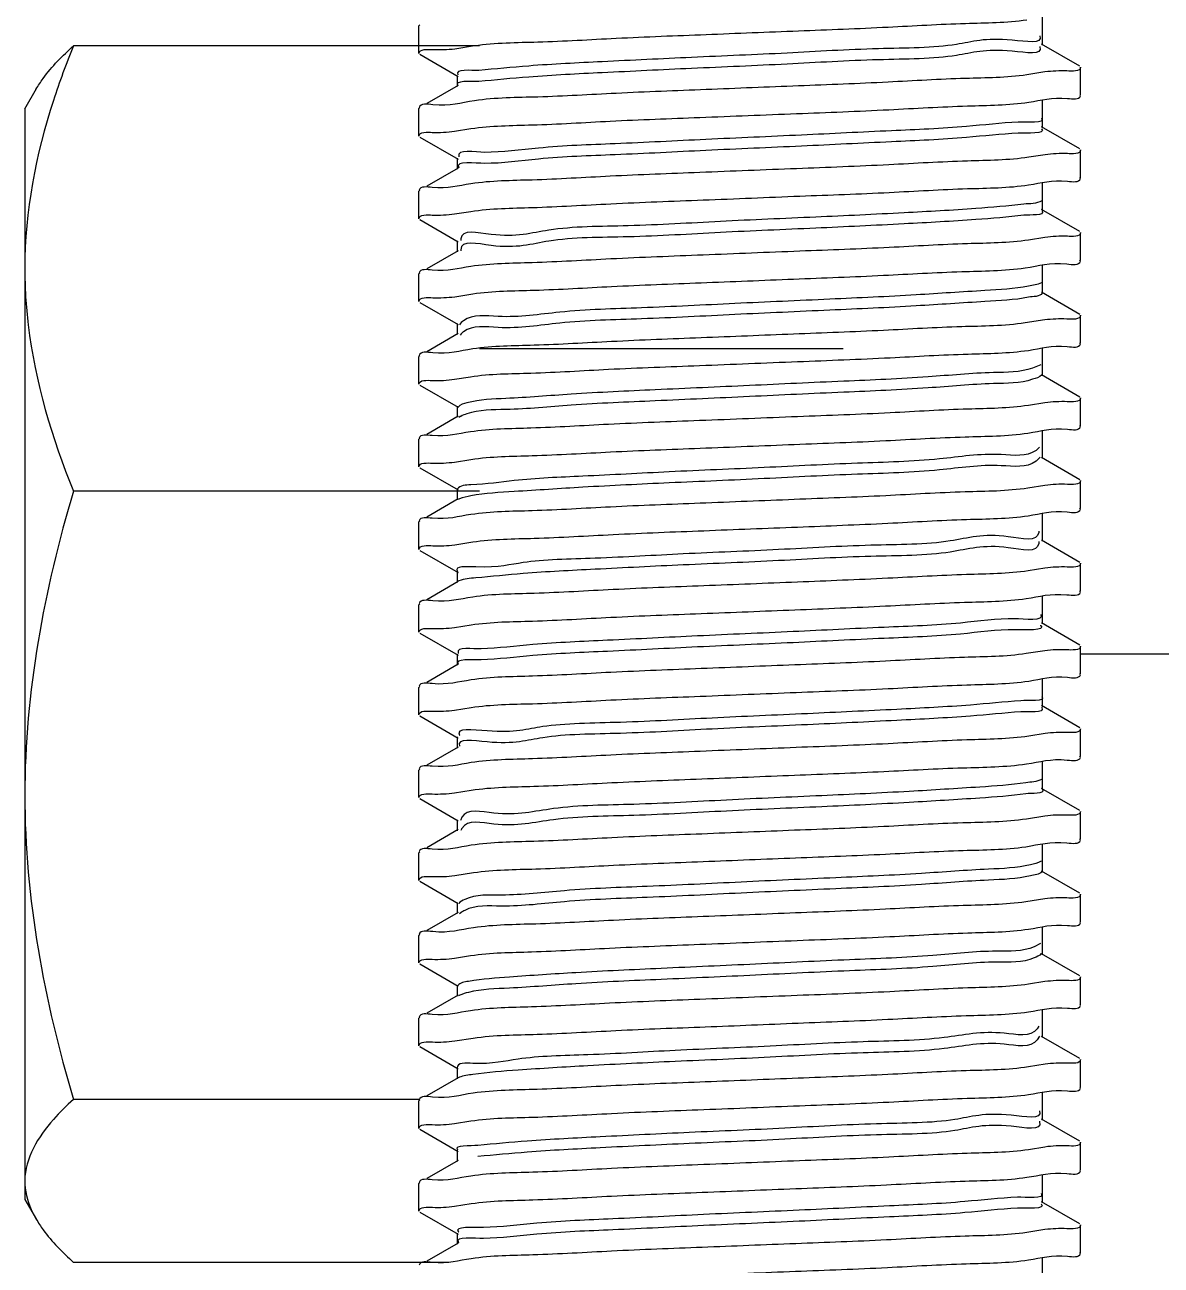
# Model space of a CAD drawing. Header units: millimetres. Extents: x -633009578 to 5705885, y -633235091 to 2571734.
# Drawn here: x 2463431.1 to 2463615.6, y 2001511.5 to 2001712.9 of the extents above; entities that cross this region are included whole.
import ezdxf

# ---------------------------------------------------------------- set-up
doc = ezdxf.new("R2010")
doc.units = ezdxf.units.MM
doc.header["$LTSCALE"] = 1000
doc.header["$MEASUREMENT"] = 0
doc.layers.get('0').update_dxf_attribs({"color": 9})
doc.layers.add('E-WIRE-系统', color=3, linetype='Continuous')

# ---------------------------------------------------------------- blocks, each defined once
blk = doc.blocks.new('G$CF4FACE3C')
at = {"layer": 'E-WIRE-系统'}
for p, q in [((-1473.23, 4737.16), (-1473.34, 4737.03)), ((-1381.85, 4734.2), (-1381.85, 4738.34)), ((-1473.34, 4732.98), (-1473.34, 4737.03)), ((-1464.48, 4734.1), (-1524.04, 4734.1)), ((-1468.1, 4733.66), (-1465.2, 4734.12)), ((-1382.24, 4734), (-1382.22, 4733.94)), ((-1376.36, 4731.09), (-1381.98, 4734.35)), ((-1473.23, 4732.85), (-1467.6, 4729.6)), ((-1381.48, 4730.26), (-1384.14, 4729.84)), ((-1376.24, 4726.91), (-1376.24, 4730.96)), ((-1467.6, 4728.28), (-1472.21, 4725.61)), ((-1467.73, 4729.75), (-1467.73, 4728.13)), ((-1531.19, 4724.86), (-1529.48, 4727.81)), ((-1381.85, 4722.06), (-1381.85, 4726.17)), ((-1376.36, 4726.78), (-1376.24, 4726.91)), ((-1531.19, 4724.86), (-1531.19, 4564.77)), ((-1473.23, 4725.02), (-1473.34, 4724.89)), ((-1473.34, 4720.85), (-1473.34, 4724.89)), ((-1473.23, 4720.71), (-1467.6, 4717.46)), ((-1468.11, 4721.56), (-1465.72, 4721.94)), ((-1376.36, 4718.96), (-1381.98, 4722.21)), ((-1467.73, 4717.61), (-1467.73, 4715.99)), ((-1381.47, 4718.11), (-1383.85, 4717.73)), ((-1376.24, 4714.78), (-1376.24, 4718.82)), ((-1467.6, 4716.14), (-1472.21, 4713.48)), ((-1381.85, 4709.92), (-1381.85, 4714.04)), ((-1376.36, 4714.64), (-1376.24, 4714.78)), ((-1473.23, 4712.89), (-1473.34, 4712.75)), ((-1473.34, 4708.71), (-1473.34, 4712.75)), ((-1468.11, 4709.42), (-1465.73, 4709.8)), ((-1376.36, 4706.82), (-1381.98, 4710.07)), ((-1473.23, 4708.58), (-1467.6, 4705.32)), ((-1376.24, 4702.64), (-1376.24, 4706.69)), ((-1467.73, 4705.47), (-1467.73, 4703.85)), ((-1381.48, 4705.97), (-1383.87, 4705.59)), ((-1467.6, 4704), (-1472.21, 4701.34)), ((-1467.2, 4704.15), (-1467.2, 4704.02)), ((-1376.36, 4702.51), (-1376.24, 4702.64)), ((-1473.23, 4700.75), (-1473.34, 4700.62)), ((-1381.85, 4697.79), (-1381.85, 4701.95)), ((-1473.34, 4696.57), (-1473.34, 4700.62)), ((-1468.1, 4697.27), (-1465.44, 4697.69)), ((-1376.36, 4694.68), (-1381.98, 4697.94)), ((-1473.23, 4696.44), (-1467.6, 4693.19)), ((-1381.49, 4693.87), (-1384.37, 4693.42)), ((-1376.24, 4690.5), (-1376.24, 4694.55)), ((-1467.6, 4691.87), (-1472.21, 4689.2)), ((-1467.73, 4693.34), (-1467.73, 4691.72)), ((-1467.16, 4691.82), (-1467.32, 4691.64)), ((-1467.11, 4691.86), (-1467.16, 4691.82)), ((-1381.85, 4685.65), (-1381.85, 4689.77)), ((-1376.36, 4690.37), (-1376.24, 4690.5)), ((-1473.23, 4688.61), (-1473.34, 4688.48)), ((-1473.34, 4684.43), (-1473.34, 4688.48)), ((-1411.11, 4689.63), (-1464.48, 4689.63)), ((-1382.09, 4687.28), (-1383.29, 4686.77)), ((-1473.23, 4684.3), (-1467.6, 4681.05)), ((-1468.11, 4685.15), (-1465.8, 4685.53)), ((-1376.36, 4682.54), (-1381.98, 4685.8)), ((-1467.73, 4681.2), (-1467.73, 4679.58)), ((-1381.48, 4681.7), (-1383.91, 4681.31)), ((-1376.24, 4678.37), (-1376.24, 4682.41)), ((-1467.6, 4679.73), (-1472.21, 4677.07)), ((-1467.29, 4679.68), (-1467.49, 4679.56)), ((-1467.22, 4679.71), (-1467.29, 4679.68)), ((-1381.85, 4673.51), (-1381.85, 4677.64)), ((-1376.36, 4678.23), (-1376.24, 4678.37)), ((-1473.23, 4676.48), (-1473.34, 4676.34)), ((-1473.34, 4672.3), (-1473.34, 4676.34)), ((-1382.26, 4675.21), (-1382.79, 4674.72)), ((-1468.11, 4673.01), (-1465.71, 4673.4)), ((-1382.17, 4673.71), (-1382.79, 4673.11)), ((-1376.36, 4670.41), (-1381.98, 4673.66)), ((-1473.23, 4672.17), (-1467.6, 4668.91)), ((-1376.24, 4666.23), (-1376.24, 4670.28)), ((-1464.48, 4668.74), (-1524.04, 4668.74)), ((-1467.73, 4669.06), (-1467.73, 4667.44)), ((-1381.48, 4669.57), (-1383.97, 4669.17)), ((-1467.6, 4667.59), (-1472.21, 4664.93)), ((-1467.39, 4667.61), (-1467.57, 4667.53)), ((-1376.36, 4666.1), (-1376.24, 4666.23)), ((-1473.23, 4664.34), (-1473.34, 4664.21)), ((-1381.85, 4661.37), (-1381.85, 4665.5)), ((-1473.34, 4660.16), (-1473.34, 4664.21)), ((-1382.39, 4662.84), (-1382.4, 4662.68)), ((-1468.1, 4660.86), (-1465.46, 4661.28)), ((-1382.39, 4661.34), (-1382.4, 4661.07)), ((-1376.36, 4658.27), (-1381.98, 4661.52)), ((-1473.23, 4660.03), (-1467.6, 4656.77)), ((-1381.48, 4657.43), (-1383.93, 4657.04)), ((-1376.24, 4654.09), (-1376.24, 4658.14)), ((-1467.6, 4655.46), (-1472.21, 4652.79)), ((-1467.73, 4656.92), (-1467.73, 4655.31)), ((-1467.47, 4655.58), (-1467.64, 4655.51)), ((-1381.85, 4649.24), (-1381.85, 4653.39)), ((-1376.36, 4653.96), (-1376.24, 4654.09)), ((-1473.23, 4652.2), (-1473.34, 4652.07)), ((-1473.34, 4648.02), (-1473.34, 4652.07)), ((-1473.23, 4647.89), (-1467.6, 4644.64)), ((-1468.11, 4648.73), (-1465.7, 4649.12)), ((-1376.36, 4646.13), (-1381.98, 4649.39)), ((-1467.73, 4644.79), (-1467.73, 4643.17)), ((-1381.48, 4645.31), (-1384.22, 4644.88)), ((-1376.24, 4641.96), (-1376.24, 4646)), ((-1357.75, 4644.82), (-1376.24, 4644.82)), ((-1467.6, 4643.32), (-1472.21, 4640.66)), ((-1381.85, 4637.1), (-1381.85, 4641.21)), ((-1376.36, 4641.82), (-1376.24, 4641.96)), ((-1473.23, 4640.07), (-1473.34, 4639.93)), ((-1473.34, 4635.89), (-1473.34, 4639.93)), ((-1468.11, 4636.6), (-1465.7, 4636.99)), ((-1376.36, 4634), (-1381.98, 4637.25)), ((-1473.23, 4635.75), (-1467.6, 4632.5)), ((-1376.24, 4629.82), (-1376.24, 4633.86)), ((-1467.73, 4632.65), (-1467.73, 4631.03)), ((-1381.47, 4633.15), (-1383.86, 4632.77)), ((-1467.6, 4631.18), (-1472.21, 4628.52)), ((-1376.36, 4629.69), (-1376.24, 4629.82)), ((-1473.23, 4627.93), (-1473.34, 4627.8)), ((-1381.85, 4624.96), (-1381.85, 4629.11)), ((-1473.34, 4623.75), (-1473.34, 4627.8)), ((-1468.11, 4624.46), (-1465.67, 4624.85)), ((-1376.36, 4621.86), (-1381.98, 4625.11)), ((-1473.23, 4623.62), (-1467.6, 4620.36)), ((-1381.48, 4621.04), (-1384.18, 4620.61)), ((-1376.24, 4617.68), (-1376.24, 4621.73)), ((-1467.6, 4619.05), (-1472.21, 4616.38)), ((-1467.73, 4620.51), (-1467.73, 4618.9)), ((-1467.12, 4619.1), (-1467.19, 4618.91)), ((-1467.1, 4619.15), (-1467.12, 4619.1)), ((-1381.85, 4612.83), (-1381.85, 4616.98)), ((-1376.36, 4617.55), (-1376.24, 4617.68)), ((-1473.23, 4615.79), (-1473.34, 4615.66)), ((-1473.34, 4611.61), (-1473.34, 4615.66)), ((-1473.23, 4611.48), (-1467.6, 4608.23)), ((-1468.1, 4612.3), (-1465.34, 4612.74)), ((-1376.36, 4609.72), (-1381.98, 4612.98)), ((-1467.73, 4608.38), (-1467.73, 4606.76)), ((-1381.49, 4608.9), (-1384.28, 4608.46)), ((-1376.24, 4605.54), (-1376.24, 4609.59)), ((-1467.6, 4606.91), (-1472.21, 4604.25)), ((-1467.22, 4606.84), (-1467.41, 4606.69)), ((-1467.16, 4606.88), (-1467.22, 4606.84)), ((-1381.85, 4600.69), (-1381.85, 4604.81)), ((-1376.36, 4605.41), (-1376.24, 4605.54)), ((-1473.23, 4603.65), (-1473.34, 4603.52)), ((-1473.34, 4599.48), (-1473.34, 4603.52)), ((-1382.14, 4602.36), (-1383.07, 4601.85)), ((-1468.11, 4600.19), (-1465.76, 4600.57)), ((-1376.36, 4597.59), (-1381.98, 4600.84)), ((-1473.23, 4599.34), (-1467.6, 4596.09)), ((-1376.24, 4593.41), (-1376.24, 4597.45)), ((-1467.73, 4596.24), (-1467.73, 4594.62)), ((-1381.48, 4596.74), (-1383.88, 4596.36)), ((-1467.6, 4594.77), (-1472.21, 4592.11)), ((-1467.34, 4594.75), (-1467.53, 4594.65)), ((-1376.36, 4593.28), (-1376.24, 4593.41)), ((-1473.23, 4591.52), (-1473.34, 4591.39)), ((-1381.85, 4588.55), (-1381.85, 4592.67)), ((-1473.34, 4587.34), (-1473.34, 4591.39)), ((-1382.36, 4590.21), (-1382.61, 4589.81)), ((-1468.1, 4588.03), (-1465.38, 4588.46)), ((-1382.3, 4588.72), (-1382.61, 4588.19)), ((-1376.36, 4585.45), (-1381.98, 4588.7)), ((-1473.23, 4587.21), (-1467.6, 4583.95)), ((-1381.47, 4584.61), (-1383.9, 4584.22)), ((-1376.24, 4581.27), (-1376.24, 4585.32)), ((-1467.6, 4582.63), (-1472.21, 4579.97)), ((-1467.73, 4584.1), (-1467.73, 4582.48)), ((-1467.42, 4582.7), (-1467.6, 4582.62)), ((-1381.85, 4576.42), (-1381.85, 4580.53)), ((-1376.36, 4581.14), (-1376.24, 4581.27)), ((-1473.3, 4579.46), (-1524.04, 4579.46)), ((-1473.23, 4579.38), (-1473.34, 4579.25)), ((-1473.34, 4575.2), (-1473.34, 4579.25)), ((-1473.23, 4575.07), (-1467.6, 4571.82)), ((-1468.11, 4575.91), (-1465.72, 4576.3)), ((-1382.3, 4576.24), (-1382.26, 4576.15)), ((-1376.36, 4573.31), (-1381.98, 4576.57)), ((-1467.73, 4571.97), (-1467.73, 4570.35)), ((-1381.48, 4572.47), (-1383.89, 4572.08)), ((-1376.24, 4569.13), (-1376.24, 4573.18)), ((-1467.6, 4570.5), (-1472.21, 4567.83)), ((-1381.85, 4564.28), (-1381.85, 4568.42)), ((-1376.36, 4569), (-1376.24, 4569.13)), ((-1473.23, 4567.24), (-1473.34, 4567.11)), ((-1473.34, 4563.07), (-1473.34, 4567.11)), ((-1531.19, 4564.77), (-1529.48, 4561.82)), ((-1468.11, 4563.77), (-1465.67, 4564.17)), ((-1376.36, 4561.18), (-1381.98, 4564.43)), ((-1473.23, 4562.93), (-1467.6, 4559.68)), ((-1376.24, 4557), (-1376.24, 4561.04)), ((-1467.73, 4559.83), (-1467.73, 4558.21)), ((-1381.48, 4560.35), (-1384.15, 4559.92)), ((-1467.6, 4558.36), (-1472.21, 4555.7)), ((-1376.36, 4556.86), (-1376.24, 4557)), ((-1468.96, 4555.53), (-1524.04, 4555.53)), ((-1381.85, 4552.14), (-1381.85, 4556.26))]:
    blk.add_line(p, q, dxfattribs=at)
for points, start_tangent, end_tangent in [([(-1465.2, 4734.12), (-1455.88, 4734.67), (-1444.4, 4735.21), (-1431.21, 4735.76), (-1417.64, 4736.3), (-1404.51, 4736.85), (-1393.14, 4737.39), (-1384.14, 4737.93)], (0.989293, 0.145942), (0.989268, 0.14611)), ([(-1382.22, 4735.56), (-1386.3, 4734.93), (-1394.48, 4734.29), (-1405.9, 4733.66), (-1419.33, 4733.03), (-1433.34, 4732.39), (-1446.45, 4731.76), (-1457.24, 4731.13), (-1464.57, 4730.49)], (0.376936, -0.926239), (-0.996784, -0.080134)), ([(-1473.34, 4732.98), (-1471.29, 4733.55)], (0, 1), (0.999114, -0.042074)), ([(-1471.29, 4733.55), (-1468.1, 4733.66)], (0.999114, -0.042074), (0.992819, 0.119624)), ([(-1382.22, 4733.94), (-1386.3, 4733.31), (-1394.48, 4732.68), (-1405.9, 4732.04), (-1419.33, 4731.41), (-1433.34, 4730.77), (-1446.45, 4730.14), (-1457.24, 4729.51), (-1464.57, 4728.87)], (0.376936, -0.926239), (-0.996784, -0.080134)), ([(-1464.57, 4730.49), (-1467.66, 4729.86), (-1467.64, 4729.83)], (-0.996784, -0.080134), (0.689182, -0.724588)), ([(-1384.14, 4729.84), (-1393.14, 4729.3), (-1404.51, 4728.76), (-1417.64, 4728.21), (-1431.21, 4727.67), (-1444.4, 4727.12), (-1455.88, 4726.58), (-1465.2, 4726.03)], (-0.989268, -0.14611), (-0.989293, -0.145942)), ([(-1378.25, 4730.4), (-1381.48, 4730.26)], (-0.999231, 0.039219), (-0.991836, -0.127516)), ([(-1376.24, 4730.96), (-1378.25, 4730.4)], (0, -1), (-0.999231, 0.039219)), ([(-1464.57, 4728.87), (-1467.66, 4728.24)], (-0.996784, -0.080134), (0.613324, -0.789832)), ([(-1383.85, 4725.82), (-1378.18, 4726.37), (-1376.27, 4726.75)], (0.989061, 0.147506), (0.30943, 0.950922)), ([(-1465.2, 4726.03), (-1471.29, 4725.45), (-1473.32, 4725.05)], (-0.989293, -0.145942), (-0.288778, -0.957396)), ([(-1465.72, 4721.94), (-1456.73, 4722.49), (-1445.27, 4723.04), (-1432.13, 4723.59), (-1417.93, 4724.15), (-1404.39, 4724.72), (-1392.86, 4725.27), (-1383.85, 4725.82)], (0.989081, 0.147375), (0.989061, 0.147506)), ([(-1385.39, 4722.89), (-1393, 4722.25), (-1404, 4721.62), (-1417.21, 4720.99), (-1431.24, 4720.35), (-1444.57, 4719.72), (-1455.8, 4719.08), (-1463.72, 4718.45)], (-0.998896, -0.046982), (-1, -0.000528)), ([(-1381.99, 4723.52), (-1385.39, 4722.89)], (0.62173, -0.783232), (-0.998896, -0.046982)), ([(-1473.34, 4720.85), (-1471.4, 4721.39)], (0, 1), (0.999361, -0.035745)), ([(-1471.4, 4721.39), (-1468.11, 4721.56)], (0.999361, -0.035745), (0.990706, 0.136024)), ([(-1385.39, 4721.27), (-1393, 4720.64), (-1404, 4720), (-1417.21, 4719.37), (-1431.24, 4718.73), (-1444.57, 4718.1), (-1455.8, 4717.47), (-1463.72, 4716.83)], (-0.998896, -0.046982), (-1, -0.000528)), ([(-1382.01, 4721.92), (-1381.99, 4721.9), (-1385.39, 4721.27)], (0.668666, -0.743563), (-0.998896, -0.046982)), ([(-1463.72, 4718.45), (-1467.48, 4717.82), (-1467.47, 4717.8)], (-1, -0.000528), (0.588197, -0.808718)), ([(-1463.72, 4716.83), (-1467.49, 4716.21)], (-1, -0.000528), (0.537365, -0.84335)), ([(-1383.85, 4717.73), (-1392.86, 4717.18), (-1404.39, 4716.63), (-1417.93, 4716.06), (-1432.13, 4715.5), (-1445.27, 4714.95), (-1456.73, 4714.4), (-1465.72, 4713.85)], (-0.989061, -0.147506), (-0.989081, -0.147375)), ([(-1378.18, 4718.27), (-1381.47, 4718.11)], (-0.999369, 0.035525), (-0.990645, -0.136462)), ([(-1376.24, 4718.82), (-1378.18, 4718.27)], (0, -1), (-0.999369, 0.035525)), ([(-1465.72, 4713.85), (-1471.4, 4713.3), (-1473.32, 4712.92)], (-0.989081, -0.147375), (-0.308532, -0.951214)), ([(-1465.73, 4709.8), (-1456.73, 4710.36), (-1445.19, 4710.91), (-1431.64, 4711.47), (-1417.45, 4712.04), (-1404.32, 4712.58), (-1392.85, 4713.13), (-1383.87, 4713.68)], (0.989067, 0.147467), (0.989077, 0.1474)), ([(-1383.87, 4713.68), (-1378.19, 4714.23), (-1376.27, 4714.61)], (0.989077, 0.1474), (0.308588, 0.951196)), ([(-1384.59, 4710.85), (-1391.6, 4710.21), (-1402.15, 4709.58), (-1415.12, 4708.95), (-1429.11, 4708.31), (-1442.65, 4707.68), (-1454.28, 4707.04), (-1462.77, 4706.41), (-1467.2, 4705.78), (-1467.19, 4705.53)], (-0.993213, -0.116306), (0.101876, -0.994797)), ([(-1381.95, 4711.34), (-1384.59, 4710.85)], (-0.841891, -0.539647), (-0.993213, -0.116306)), ([(-1381.89, 4709.89), (-1381.87, 4709.86), (-1384.59, 4709.23)], (0.6374, -0.770533), (-0.993213, -0.116306)), ([(-1473.34, 4708.71), (-1471.4, 4709.26)], (0, 1), (0.999369, -0.035509)), ([(-1471.4, 4709.26), (-1468.11, 4709.42)], (0.999369, -0.035509), (0.99065, 0.136429)), ([(-1384.59, 4709.23), (-1391.6, 4708.59), (-1402.15, 4707.96), (-1415.12, 4707.33), (-1429.11, 4706.69), (-1442.65, 4706.06), (-1454.28, 4705.43), (-1462.77, 4704.79), (-1467.2, 4704.16), (-1467.2, 4704.15)], (-0.993213, -0.116306), (-0.054965, -0.998488)), ([(-1378.19, 4706.14), (-1381.48, 4705.97)], (-0.999361, 0.035752), (-0.9907, -0.136063)), ([(-1376.24, 4706.69), (-1378.19, 4706.14)], (0, -1), (-0.999361, 0.035752)), ([(-1383.87, 4705.59), (-1392.85, 4705.04), (-1404.32, 4704.49), (-1417.45, 4703.95), (-1431.64, 4703.38), (-1445.19, 4702.81), (-1456.73, 4702.26), (-1465.73, 4701.71)], (-0.989077, -0.1474), (-0.989067, -0.147467)), ([(-1384.37, 4701.51), (-1378.29, 4702.08), (-1376.27, 4702.48)], (0.98929, 0.145964), (0.289962, 0.957038)), ([(-1465.73, 4701.71), (-1471.4, 4701.17), (-1473.32, 4700.78)], (-0.989067, -0.147467), (-0.309411, -0.950928)), ([(-1465.44, 4697.69), (-1456.44, 4698.23), (-1445.07, 4698.77), (-1431.94, 4699.32), (-1418.37, 4699.86), (-1405.18, 4700.41), (-1393.7, 4700.95), (-1384.37, 4701.51)], (0.989264, 0.146137), (0.98929, 0.145964)), ([(-1382.01, 4699.31), (-1383.89, 4698.81)], (-0.885107, -0.465387), (-0.981149, -0.193251)), ([(-1473.34, 4696.57), (-1471.33, 4697.13)], (0, 1), (0.999223, -0.039413)), ([(-1471.33, 4697.13), (-1468.1, 4697.27)], (0.999223, -0.039413), (0.99186, 0.127332)), ([(-1383.89, 4698.81), (-1390.28, 4698.17), (-1400.36, 4697.54), (-1413.04, 4696.9), (-1426.98, 4696.27), (-1440.68, 4695.64), (-1452.69, 4695), (-1461.72, 4694.37), (-1466.81, 4693.74), (-1467.4, 4693.13)], (-0.981149, -0.193251), (-0.520177, -0.854058)), ([(-1383.89, 4697.19), (-1390.28, 4696.55), (-1400.36, 4695.92), (-1413.04, 4695.29), (-1426.98, 4694.65), (-1440.68, 4694.02), (-1452.69, 4693.39), (-1461.72, 4692.75), (-1466.81, 4692.12), (-1467.11, 4691.86)], (-0.981149, -0.193251), (-0.722496, -0.691375)), ([(-1381.87, 4697.8), (-1383.89, 4697.19)], (-0.537223, -0.843441), (-0.981149, -0.193251)), ([(-1384.37, 4693.42), (-1393.7, 4692.86), (-1405.18, 4692.32), (-1418.37, 4691.77), (-1431.94, 4691.23), (-1445.07, 4690.68), (-1456.44, 4690.14), (-1465.44, 4689.6)], (-0.98929, -0.145964), (-0.989264, -0.146137)), ([(-1378.29, 4693.99), (-1381.49, 4693.87)], (-0.999126, 0.041796), (-0.992768, -0.120045)), ([(-1376.24, 4694.55), (-1378.29, 4693.99)], (0, -1), (-0.999126, 0.041796)), ([(-1383.91, 4689.4), (-1378.2, 4689.95), (-1376.27, 4690.34)], (0.989167, 0.146797), (0.306252, 0.951951)), ([(-1465.44, 4689.6), (-1471.33, 4689.04), (-1473.32, 4688.64)], (-0.989264, -0.146137), (-0.296539, -0.955021)), ([(-1465.8, 4685.53), (-1456.91, 4686.07), (-1445.53, 4686.62), (-1432.17, 4687.17), (-1417.77, 4687.75), (-1404.19, 4688.32), (-1392.76, 4688.86), (-1383.91, 4689.4)], (0.989077, 0.147397), (0.989167, 0.146797)), ([(-1383.29, 4686.77), (-1389.05, 4686.13), (-1398.63, 4685.5), (-1411, 4684.86), (-1424.84, 4684.23), (-1438.67, 4683.6), (-1451.02, 4682.96), (-1460.58, 4682.33), (-1466.32, 4681.7), (-1467.61, 4681.08)], (-0.947906, -0.31855), (-0.683263, -0.730172)), ([(-1473.34, 4684.43), (-1471.42, 4684.98)], (0, 1), (0.999406, -0.03447)), ([(-1471.42, 4684.98), (-1468.11, 4685.15)], (0.999406, -0.03447), (0.990336, 0.138692)), ([(-1383.29, 4685.15), (-1389.05, 4684.51), (-1398.63, 4683.88), (-1411, 4683.25), (-1424.84, 4682.61), (-1438.67, 4681.98), (-1451.02, 4681.34), (-1460.58, 4680.71), (-1466.32, 4680.08), (-1467.22, 4679.71)], (-0.947906, -0.31855), (-0.89672, -0.442598)), ([(-1381.97, 4685.76), (-1383.29, 4685.15)], (-0.685134, -0.728417), (-0.947906, -0.31855)), ([(-1383.91, 4681.31), (-1392.76, 4680.77), (-1404.19, 4680.22), (-1417.77, 4679.66), (-1432.17, 4679.08), (-1445.53, 4678.53), (-1456.91, 4677.98), (-1465.8, 4677.43)], (-0.989167, -0.146797), (-0.989077, -0.147397)), ([(-1378.2, 4681.86), (-1381.48, 4681.7)], (-0.999337, 0.036399), (-0.990873, -0.1348)), ([(-1376.24, 4682.41), (-1378.2, 4681.86)], (0, -1), (-0.999337, 0.036399)), ([(-1465.8, 4677.43), (-1471.42, 4676.89), (-1473.32, 4676.51)], (-0.989077, -0.147397), (-0.312861, -0.949799)), ([(-1465.71, 4673.4), (-1456.73, 4673.95), (-1445.24, 4674.49), (-1432.09, 4675.04), (-1418.27, 4675.59), (-1404.85, 4676.15), (-1393.21, 4676.7), (-1383.97, 4677.26)], (0.989102, 0.147231), (0.989074, 0.147422)), ([(-1383.97, 4677.26), (-1378.19, 4677.82), (-1376.27, 4678.2)], (0.989074, 0.147422), (0.308635, 0.951181)), ([(-1382.79, 4674.72), (-1387.91, 4674.09), (-1396.97, 4673.46), (-1408.99, 4672.82), (-1422.7, 4672.19), (-1436.63, 4671.56), (-1449.3, 4670.92), (-1459.35, 4670.29), (-1465.72, 4669.66), (-1467.71, 4669.05)], (-0.80574, -0.59227), (-0.560983, -0.827827)), ([(-1473.34, 4672.3), (-1471.4, 4672.85)], (0, 1), (0.999364, -0.035653)), ([(-1471.4, 4672.85), (-1468.11, 4673.01)], (0.999364, -0.035653), (0.990729, 0.13585)), ([(-1382.79, 4673.11), (-1387.91, 4672.47), (-1396.97, 4671.84), (-1408.99, 4671.21), (-1422.7, 4670.57), (-1436.63, 4669.94), (-1449.3, 4669.3), (-1459.35, 4668.67), (-1465.72, 4668.04), (-1467.39, 4667.61)], (-0.80574, -0.59227), (-0.934395, -0.356238)), ([(-1378.19, 4669.73), (-1381.48, 4669.57)], (-0.999346, 0.036156), (-0.99109, -0.13319)), ([(-1376.24, 4670.28), (-1378.19, 4669.73)], (0, -1), (-0.999346, 0.036156)), ([(-1383.97, 4669.17), (-1393.21, 4668.61), (-1404.85, 4668.06), (-1418.27, 4667.5), (-1432.09, 4666.95), (-1445.24, 4666.4), (-1456.73, 4665.85), (-1465.71, 4665.3)], (-0.989074, -0.147422), (-0.989102, -0.147231)), ([(-1383.93, 4665.13), (-1378.21, 4665.68), (-1376.27, 4666.07)], (0.98908, 0.147378), (0.305407, 0.952222)), ([(-1465.71, 4665.3), (-1471.4, 4664.75), (-1473.32, 4664.37)], (-0.989102, -0.147231), (-0.309092, -0.951032)), ([(-1465.46, 4661.28), (-1456.43, 4661.82), (-1444.86, 4662.37), (-1431.55, 4662.93), (-1417.81, 4663.47), (-1404.53, 4664.03), (-1392.98, 4664.58), (-1383.93, 4665.13)], (0.989212, 0.146489), (0.98908, 0.147378)), ([(-1382.4, 4662.68), (-1386.86, 4662.05), (-1395.37, 4661.42), (-1407.02, 4660.78), (-1420.56, 4660.15), (-1434.56, 4659.52), (-1447.51, 4658.88), (-1458.04, 4658.25), (-1465.02, 4657.61), (-1467.72, 4656.98), (-1467.7, 4656.95)], (-0.106624, -0.994299), (0.626642, -0.779307)), ([(-1473.34, 4660.16), (-1471.33, 4660.72)], (0, 1), (0.999213, -0.039672)), ([(-1471.33, 4660.72), (-1468.1, 4660.86)], (0.999213, -0.039672), (0.991837, 0.127516)), ([(-1382.4, 4661.07), (-1386.86, 4660.43), (-1395.37, 4659.8), (-1407.02, 4659.16), (-1420.56, 4658.53), (-1434.56, 4657.9), (-1447.51, 4657.26), (-1458.04, 4656.63), (-1465.02, 4656), (-1467.47, 4655.58)], (-0.106624, -0.994299), (-0.941089, -0.338159)), ([(-1383.93, 4657.04), (-1392.98, 4656.48), (-1404.53, 4655.94), (-1417.81, 4655.38), (-1431.55, 4654.83), (-1444.86, 4654.28), (-1456.43, 4653.73), (-1465.46, 4653.19)], (-0.98908, -0.147378), (-0.989212, -0.146489)), ([(-1378.21, 4657.59), (-1381.48, 4657.43)], (-0.999327, 0.036695), (-0.990977, -0.134035)), ([(-1376.24, 4658.14), (-1378.21, 4657.59)], (0, -1), (-0.999327, 0.036695)), ([(-1384.22, 4652.97), (-1378.27, 4653.53), (-1376.27, 4653.93)], (0.98926, 0.146164), (0.292315, 0.956322)), ([(-1465.46, 4653.19), (-1471.33, 4652.63), (-1473.32, 4652.23)], (-0.989212, -0.146489), (-0.295166, -0.955446)), ([(-1465.7, 4649.12), (-1456.68, 4649.67), (-1445.18, 4650.22), (-1431.91, 4650.77), (-1418.19, 4651.32), (-1404.87, 4651.88), (-1393.31, 4652.42), (-1384.22, 4652.97)], (0.989079, 0.147383), (0.98926, 0.146164)), ([(-1385.9, 4650.01), (-1393.85, 4649.38), (-1405.09, 4648.74), (-1418.44, 4648.11), (-1432.46, 4647.48), (-1445.66, 4646.84), (-1456.64, 4646.21), (-1464.22, 4645.57)], (-0.999993, 0.003618), (-0.998742, -0.050136)), ([(-1382.1, 4650.63), (-1385.9, 4650.01)], (0.527191, -0.849747), (-0.999993, 0.003618)), ([(-1473.34, 4648.02), (-1471.39, 4648.57)], (0, 1), (0.999349, -0.036074)), ([(-1471.39, 4648.57), (-1468.11, 4648.73)], (0.999349, -0.036074), (0.990801, 0.135325)), ([(-1385.9, 4648.39), (-1393.85, 4647.76), (-1405.09, 4647.12), (-1418.44, 4646.49), (-1432.46, 4645.86), (-1445.66, 4645.22), (-1456.64, 4644.59), (-1464.22, 4643.96)], (-0.999993, 0.003618), (-0.998742, -0.050136)), ([(-1382.12, 4649.04), (-1382.11, 4649.03), (-1385.9, 4648.39)], (0.578686, -0.81555), (-0.999993, 0.003618)), ([(-1464.22, 4645.57), (-1467.6, 4644.94), (-1467.59, 4644.92)], (-0.998742, -0.050136), (0.672217, -0.740354)), ([(-1464.22, 4643.96), (-1467.6, 4643.32)], (-0.998742, -0.050136), (0.624895, -0.780709)), ([(-1384.22, 4644.88), (-1393.31, 4644.33), (-1404.87, 4643.78), (-1418.19, 4643.23), (-1431.91, 4642.68), (-1445.18, 4642.13), (-1456.68, 4641.58), (-1465.7, 4641.03)], (-0.98926, -0.146164), (-0.989079, -0.147383)), ([(-1378.27, 4645.44), (-1381.48, 4645.31)], (-0.999172, 0.040692), (-0.992216, -0.124528)), ([(-1376.24, 4646), (-1378.27, 4645.44)], (0, -1), (-0.999172, 0.040692)), ([(-1465.7, 4641.03), (-1471.39, 4640.48), (-1473.32, 4640.1)], (-0.989079, -0.147383), (-0.307422, -0.951573)), ([(-1465.7, 4636.99), (-1456.69, 4637.54), (-1445.21, 4638.08), (-1432.1, 4638.63), (-1418.01, 4639.19), (-1404.49, 4639.75), (-1392.93, 4640.3), (-1383.86, 4640.86)], (0.989081, 0.147372), (0.989042, 0.147638)), ([(-1383.86, 4640.86), (-1378.18, 4641.41), (-1376.27, 4641.79)], (0.989042, 0.147638), (0.310088, 0.950708)), ([(-1385.04, 4637.97), (-1392.4, 4637.34), (-1403.21, 4636.7), (-1416.33, 4636.07), (-1430.34, 4635.43), (-1443.77, 4634.8), (-1455.17, 4634.17), (-1463.33, 4633.53), (-1467.38, 4632.9), (-1467.35, 4632.85)], (-0.997008, -0.077294), (0.457873, -0.889018)), ([(-1381.93, 4638.61), (-1385.04, 4637.97)], (0.620246, -0.784407), (-0.997008, -0.077294)), ([(-1381.95, 4637.01), (-1381.93, 4636.98), (-1385.04, 4636.35)], (0.689145, -0.724623), (-0.997008, -0.077294)), ([(-1473.34, 4635.89), (-1471.39, 4636.44)], (0, 1), (0.999351, -0.03602)), ([(-1471.39, 4636.44), (-1468.11, 4636.6)], (0.999351, -0.03602), (0.990786, 0.135438)), ([(-1385.04, 4636.35), (-1392.4, 4635.72), (-1403.21, 4635.08), (-1416.33, 4634.45), (-1430.34, 4633.82), (-1443.77, 4633.18), (-1455.17, 4632.55), (-1463.33, 4631.92), (-1467.38, 4631.28)], (-0.997008, -0.077294), (0.400134, -0.916457)), ([(-1378.18, 4633.32), (-1381.47, 4633.15)], (-0.999373, 0.035411), (-0.990661, -0.136345)), ([(-1376.24, 4633.86), (-1378.18, 4633.32)], (0, -1), (-0.999373, 0.035411)), ([(-1383.86, 4632.77), (-1392.93, 4632.21), (-1404.49, 4631.66), (-1418.01, 4631.1), (-1432.1, 4630.54), (-1445.21, 4629.99), (-1456.69, 4629.45), (-1465.7, 4628.89)], (-0.989042, -0.147638), (-0.989081, -0.147372)), ([(-1384.18, 4628.7), (-1378.21, 4629.27), (-1376.27, 4629.66)], (0.989211, 0.146498), (0.303223, 0.952919)), ([(-1465.7, 4628.89), (-1471.39, 4628.35), (-1473.32, 4627.96)], (-0.989081, -0.147372), (-0.307604, -0.951515)), ([(-1465.67, 4624.85), (-1456.51, 4625.41), (-1445.03, 4625.95), (-1431.84, 4626.5), (-1418.24, 4627.05), (-1405.12, 4627.59), (-1393.55, 4628.13), (-1384.18, 4628.7)], (0.98912, 0.147109), (0.989211, 0.146498)), ([(-1381.97, 4626.42), (-1384.28, 4625.93)], (-0.881143, -0.47285), (-0.989294, -0.145933)), ([(-1473.34, 4623.75), (-1471.42, 4624.29)], (0, 1), (0.999392, -0.034866)), ([(-1471.42, 4624.29), (-1468.11, 4624.46)], (0.999392, -0.034866), (0.990841, 0.135033)), ([(-1384.28, 4625.93), (-1391.04, 4625.3), (-1401.39, 4624.66), (-1414.24, 4624.03), (-1428.21, 4623.39), (-1441.82, 4622.76), (-1453.62, 4622.13), (-1462.34, 4621.49), (-1467.05, 4620.86), (-1467.23, 4620.39)], (-0.989294, -0.145933), (-0.229174, -0.973386)), ([(-1384.28, 4624.31), (-1391.04, 4623.68), (-1401.39, 4623.04), (-1414.24, 4622.41), (-1428.21, 4621.78), (-1441.82, 4621.14), (-1453.62, 4620.51), (-1462.34, 4619.87), (-1467.05, 4619.24), (-1467.1, 4619.15)], (-0.989294, -0.145933), (-0.422944, -0.906156)), ([(-1381.86, 4624.96), (-1381.85, 4624.94), (-1384.28, 4624.31)], (0.383799, -0.923417), (-0.989294, -0.145933)), ([(-1384.18, 4620.61), (-1393.55, 4620.04), (-1405.12, 4619.5), (-1418.24, 4618.95), (-1431.84, 4618.41), (-1445.03, 4617.86), (-1456.51, 4617.32), (-1465.67, 4616.76)], (-0.989211, -0.146498), (-0.98912, -0.147109)), ([(-1378.21, 4621.18), (-1381.48, 4621.04)], (-0.999272, 0.038147), (-0.991933, -0.126764)), ([(-1376.24, 4621.73), (-1378.21, 4621.18)], (0, -1), (-0.999272, 0.038147)), ([(-1384.28, 4616.55), (-1378.27, 4617.12), (-1376.27, 4617.52)], (0.989285, 0.145998), (0.292739, 0.956192)), ([(-1465.67, 4616.76), (-1471.42, 4616.2), (-1473.32, 4615.82)], (-0.98912, -0.147109), (-0.313468, -0.949599)), ([(-1465.34, 4612.74), (-1456.21, 4613.29), (-1444.8, 4613.83), (-1431.64, 4614.37), (-1418.07, 4614.92), (-1404.9, 4615.46), (-1393.47, 4616), (-1384.28, 4616.55)], (0.98928, 0.146029), (0.989285, 0.145998)), ([(-1383.62, 4613.89), (-1389.76, 4613.25), (-1399.62, 4612.62), (-1412.18, 4611.99), (-1426.08, 4611.35), (-1439.84, 4610.72), (-1452, 4610.09), (-1461.25, 4609.45), (-1466.62, 4608.82), (-1467.51, 4608.2)], (-0.97161, -0.23659), (-0.62132, -0.783557)), ([(-1382.04, 4614.4), (-1383.62, 4613.89)], (-0.87188, -0.48972), (-0.97161, -0.23659)), ([(-1473.34, 4611.61), (-1471.32, 4612.17)], (0, 1), (0.999176, -0.040599)), ([(-1471.32, 4612.17), (-1468.1, 4612.3)], (0.999176, -0.040599), (0.992281, 0.124009)), ([(-1383.62, 4612.27), (-1389.76, 4611.64), (-1399.62, 4611), (-1412.18, 4610.37), (-1426.08, 4609.74), (-1439.84, 4609.1), (-1452, 4608.47), (-1461.25, 4607.83), (-1466.62, 4607.2), (-1467.16, 4606.88)], (-0.97161, -0.23659), (-0.826216, -0.563353)), ([(-1381.9, 4612.88), (-1383.62, 4612.27)], (-0.667703, -0.744428), (-0.97161, -0.23659)), ([(-1384.28, 4608.46), (-1393.47, 4607.91), (-1404.9, 4607.37), (-1418.07, 4606.82), (-1431.64, 4606.28), (-1444.8, 4605.74), (-1456.21, 4605.2), (-1465.34, 4604.65)], (-0.989285, -0.145998), (-0.98928, -0.146029)), ([(-1378.27, 4609.03), (-1381.49, 4608.9)], (-0.999166, 0.040823), (-0.992411, -0.122966)), ([(-1376.24, 4609.59), (-1378.27, 4609.03)], (0, -1), (-0.999166, 0.040823)), ([(-1465.34, 4604.65), (-1471.32, 4604.08), (-1473.32, 4603.68)], (-0.98928, -0.146029), (-0.293013, -0.956108)), ([(-1465.76, 4600.57), (-1456.82, 4601.12), (-1445.4, 4601.66), (-1432.15, 4602.22), (-1417.83, 4602.79), (-1404.26, 4603.35), (-1392.79, 4603.9), (-1383.88, 4604.45)], (0.989079, 0.147386), (0.989121, 0.147104)), ([(-1383.88, 4604.45), (-1378.19, 4605), (-1376.27, 4605.38)], (0.989121, 0.147104), (0.307519, 0.951542)), ([(-1383.07, 4601.85), (-1388.56, 4601.21), (-1397.92, 4600.58), (-1410.15, 4599.95), (-1423.94, 4599.31), (-1437.81, 4598.68), (-1450.31, 4598.05), (-1460.07, 4597.41), (-1466.08, 4596.78), (-1467.66, 4596.17)], (-0.91394, -0.405849), (-0.684829, -0.728703)), ([(-1382.03, 4600.85), (-1383.07, 4600.23)], (-0.650655, -0.759374), (-0.91394, -0.405849)), ([(-1473.34, 4599.48), (-1471.41, 4600.02)], (0, 1), (0.999384, -0.035099)), ([(-1471.41, 4600.02), (-1468.11, 4600.19)], (0.999384, -0.035099), (0.990517, 0.137388)), ([(-1383.07, 4600.23), (-1388.56, 4599.6), (-1397.92, 4598.96), (-1410.15, 4598.33), (-1423.94, 4597.69), (-1437.81, 4597.06), (-1450.31, 4596.43), (-1460.07, 4595.79), (-1466.08, 4595.16), (-1467.34, 4594.75)], (-0.91394, -0.405849), (-0.91365, -0.406503)), ([(-1378.19, 4596.9), (-1381.48, 4596.74)], (-0.999351, 0.03603), (-0.990762, -0.135611)), ([(-1376.24, 4597.45), (-1378.19, 4596.9)], (0, -1), (-0.999351, 0.03603)), ([(-1383.88, 4596.36), (-1392.79, 4595.81), (-1404.26, 4595.26), (-1417.83, 4594.7), (-1432.15, 4594.13), (-1445.4, 4593.57), (-1456.82, 4593.03), (-1465.76, 4592.48)], (-0.989121, -0.147104), (-0.989079, -0.147386)), ([(-1383.9, 4592.31), (-1378.16, 4592.86), (-1376.27, 4593.25)], (0.989107, 0.1472), (0.314602, 0.949224)), ([(-1465.76, 4592.48), (-1471.41, 4591.93), (-1473.32, 4591.55)], (-0.989079, -0.147386), (-0.310723, -0.950501)), ([(-1465.38, 4588.46), (-1456.01, 4589.02), (-1444.45, 4589.57), (-1431.33, 4590.11), (-1417.72, 4590.66), (-1404.52, 4591.21), (-1393.05, 4591.75), (-1383.9, 4592.31)], (0.989221, 0.146428), (0.989107, 0.1472)), ([(-1382.61, 4589.81), (-1387.46, 4589.17), (-1396.28, 4588.54), (-1408.15, 4587.91), (-1421.8, 4587.27), (-1435.76, 4586.64), (-1448.55, 4586), (-1458.81, 4585.37), (-1465.44, 4584.74), (-1467.73, 4584.1)], (-0.617202, -0.786805), (0.012808, -0.999918)), ([(-1473.34, 4587.34), (-1471.36, 4587.89)], (0, 1), (0.999253, -0.038633)), ([(-1471.36, 4587.89), (-1468.1, 4588.03)], (0.999253, -0.038633), (0.992046, 0.125874)), ([(-1382.61, 4588.19), (-1387.46, 4587.56), (-1396.28, 4586.92), (-1408.15, 4586.29), (-1421.8, 4585.65), (-1435.76, 4585.02), (-1448.55, 4584.39), (-1458.81, 4583.75), (-1465.44, 4583.12), (-1467.42, 4582.7)], (-0.617202, -0.786805), (-0.941519, -0.33696)), ([(-1383.9, 4584.22), (-1393.05, 4583.66), (-1404.52, 4583.11), (-1417.72, 4582.56), (-1431.33, 4582.02), (-1444.45, 4581.48), (-1456.01, 4580.93), (-1465.38, 4580.37)], (-0.989107, -0.1472), (-0.989221, -0.146428)), ([(-1378.16, 4584.77), (-1381.47, 4584.61)], (-0.999402, 0.034565), (-0.990751, -0.135693)), ([(-1376.24, 4585.32), (-1378.16, 4584.77)], (0, -1), (-0.999402, 0.034565)), ([(-1383.89, 4580.17), (-1378.19, 4580.72), (-1376.27, 4581.11)], (0.989078, 0.147396), (0.307576, 0.951523)), ([(-1465.38, 4580.37), (-1471.36, 4579.8), (-1473.32, 4579.41)], (-0.989221, -0.146428), (-0.301346, -0.953515)), ([(-1465.72, 4576.3), (-1456.65, 4576.85), (-1445.07, 4577.4), (-1431.56, 4577.97), (-1417.48, 4578.53), (-1404.38, 4579.07), (-1392.89, 4579.62), (-1383.89, 4580.17)], (0.989049, 0.147588), (0.989078, 0.147396)), ([(-1382.26, 4577.77), (-1386.45, 4577.13), (-1394.72, 4576.5), (-1406.2, 4575.87), (-1419.66, 4575.23), (-1433.68, 4574.6), (-1446.74, 4573.96), (-1457.46, 4573.33), (-1464.7, 4572.7)], (0.273996, -0.961731), (-0.995872, -0.090767)), ([(-1382.27, 4577.79), (-1382.26, 4577.77)], (0.301127, -0.953584), (0.273996, -0.961731)), ([(-1473.34, 4575.2), (-1471.4, 4575.75)], (0, 1), (0.999373, -0.035395)), ([(-1471.4, 4575.75), (-1468.11, 4575.91)], (0.999373, -0.035395), (0.990678, 0.136221)), ([(-1382.26, 4576.15), (-1386.45, 4575.51), (-1394.72, 4574.88), (-1406.2, 4574.25), (-1419.66, 4573.61), (-1433.68, 4572.98), (-1446.74, 4572.35), (-1457.46, 4571.71), (-1464.7, 4571.08)], (0.273996, -0.961731), (-0.995872, -0.090767)), ([(-1464.7, 4572.7), (-1467.68, 4572.06), (-1467.66, 4572.04)], (-0.995872, -0.090767), (0.68537, -0.728195)), ([(-1383.89, 4572.08), (-1392.89, 4571.53), (-1404.38, 4570.98), (-1417.48, 4570.44), (-1431.56, 4569.88), (-1445.07, 4569.31), (-1456.65, 4568.76), (-1465.72, 4568.21)], (-0.989078, -0.147396), (-0.989049, -0.147588)), ([(-1378.19, 4572.63), (-1381.48, 4572.47)], (-0.99935, 0.036052), (-0.990788, -0.135426)), ([(-1376.24, 4573.18), (-1378.19, 4572.63)], (0, -1), (-0.99935, 0.036052)), ([(-1465.72, 4568.21), (-1471.4, 4567.66), (-1473.32, 4567.27)], (-0.989049, -0.147588), (-0.310128, -0.950695)), ([(-1465.67, 4564.17), (-1456.62, 4564.72), (-1445.07, 4565.27), (-1431.79, 4565.82), (-1418.06, 4566.37), (-1404.75, 4566.92), (-1393.19, 4567.47), (-1384.15, 4568.02)], (0.989082, 0.147363), (0.989232, 0.146356)), ([(-1384.15, 4568.02), (-1378.26, 4568.58), (-1376.27, 4568.97)], (0.989232, 0.146356), (0.29489, 0.955531)), ([(-1385.53, 4565.09), (-1393.23, 4564.46), (-1404.29, 4563.82), (-1417.55, 4563.19), (-1431.57, 4562.56), (-1444.87, 4561.92), (-1456.03, 4561.29), (-1463.86, 4560.66)], (-0.999404, -0.034515), (-0.99988, -0.015471)), ([(-1382.02, 4565.72), (-1385.53, 4565.09)], (0.605305, -0.795993), (-0.999404, -0.034515)), ([(-1382.03, 4564.12), (-1382.02, 4564.11), (-1385.53, 4563.47)], (0.652023, -0.7582), (-0.999404, -0.034515)), ([(-1473.34, 4563.07), (-1471.38, 4563.62)], (0, 1), (0.999333, -0.036521)), ([(-1471.38, 4563.62), (-1468.11, 4563.77)], (0.999333, -0.036521), (0.990933, 0.134359)), ([(-1385.53, 4563.47), (-1393.23, 4562.84), (-1404.29, 4562.21), (-1417.55, 4561.57), (-1431.57, 4560.94), (-1444.87, 4560.31), (-1456.03, 4559.67), (-1463.86, 4559.04)], (-0.999404, -0.034515), (-0.99988, -0.015471)), ([(-1463.86, 4560.66), (-1467.52, 4560.02), (-1467.51, 4560.01)], (-0.99988, -0.015471), (0.619393, -0.785081)), ([(-1378.26, 4560.48), (-1381.48, 4560.35)], (-0.999206, 0.039848), (-0.991926, -0.126821)), ([(-1376.24, 4561.04), (-1378.26, 4560.48)], (0, -1), (-0.999206, 0.039848)), ([(-1463.86, 4559.04), (-1467.53, 4558.41)], (-0.99988, -0.015471), (0.57079, -0.821096)), ([(-1384.15, 4559.92), (-1393.19, 4559.38), (-1404.75, 4558.83), (-1418.06, 4558.28), (-1431.79, 4557.73), (-1445.07, 4557.18), (-1456.62, 4556.63), (-1465.67, 4556.08)], (-0.989232, -0.146356), (-0.989082, -0.147363)), ([(-1383.88, 4555.9), (-1378.18, 4556.45), (-1376.27, 4556.83)], (0.989041, 0.147641), (0.310145, 0.950689)), ([(-1465.67, 4556.08), (-1471.38, 4555.52), (-1473.32, 4555.14)], (-0.989082, -0.147363), (-0.305913, -0.952059)), ([(-1465.69, 4552.03), (-1456.67, 4552.58), (-1445.18, 4553.13), (-1432.08, 4553.67), (-1418.09, 4554.23), (-1404.61, 4554.79), (-1393.02, 4555.34), (-1383.88, 4555.9)], (0.989081, 0.147371), (0.989041, 0.147641))]:
    blk.add_spline(points, degree=3, dxfattribs=dict(at, start_tangent=start_tangent, end_tangent=end_tangent))
for points, knots in [([(-1524.04, 4734.1), (-1525.11, 4731.46), (-1529.02, 4720.99), (-1531.19, 4709.75), (-1531.19, 4701.42)], [0, 0, 0, 0, 0.254852, 1, 1, 1, 1]), ([(-1529.55, 4727.7), (-1529.22, 4728.26), (-1527.66, 4730.62), (-1525.66, 4732.65), (-1524.04, 4734.1)], [0, 0, 0, 0, 0.228325, 1, 1, 1, 1]), ([(-1531.19, 4701.42), (-1531.19, 4698.65), (-1530.51, 4687.45), (-1527.22, 4676.54), (-1524.04, 4668.74)], [0, 0, 0, 0, 0.247135, 1, 1, 1, 1]), ([(-1524.04, 4579.46), (-1525.07, 4578.53), (-1528.41, 4575.31), (-1531.19, 4570.81), (-1531.19, 4567.5)], [0, 0, 0, 0, 0.295191, 1, 1, 1, 1]), ([(-1531.19, 4567.5), (-1531.19, 4566.07), (-1530.7, 4564.1), (-1529.81, 4562.38), (-1529.55, 4561.93)], [0, 0, 0, 0, 0.733724, 1, 1, 1, 1]), ([(-1529.55, 4561.93), (-1529.22, 4561.37), (-1527.66, 4559.02), (-1525.66, 4556.99), (-1524.04, 4555.53)], [0, 0, 0, 0, 0.228325, 1, 1, 1, 1])]:
    blk.add_open_spline(points, degree=3, knots=knots, dxfattribs=at)
for points in [[(-1524.04, 4668.74), (-1528.35, 4654.3), (-1531.19, 4639.17), (-1531.19, 4624.1)], [(-1531.19, 4624.1), (-1531.19, 4609.03), (-1528.35, 4593.9), (-1524.04, 4579.46)]]:
    blk.add_open_spline(points, degree=3, dxfattribs=at)

msp = doc.modelspace()

# ---------------------------------------------------------------- block references
at = {"xscale": 1.10592, "yscale": 1.10592, "zscale": 1.10592}
msp.add_blockref('G$CF4FACE3C', (2465124.5, 1996473.94, -46.08), dxfattribs=at)

doc.saveas('drawing.dxf')
